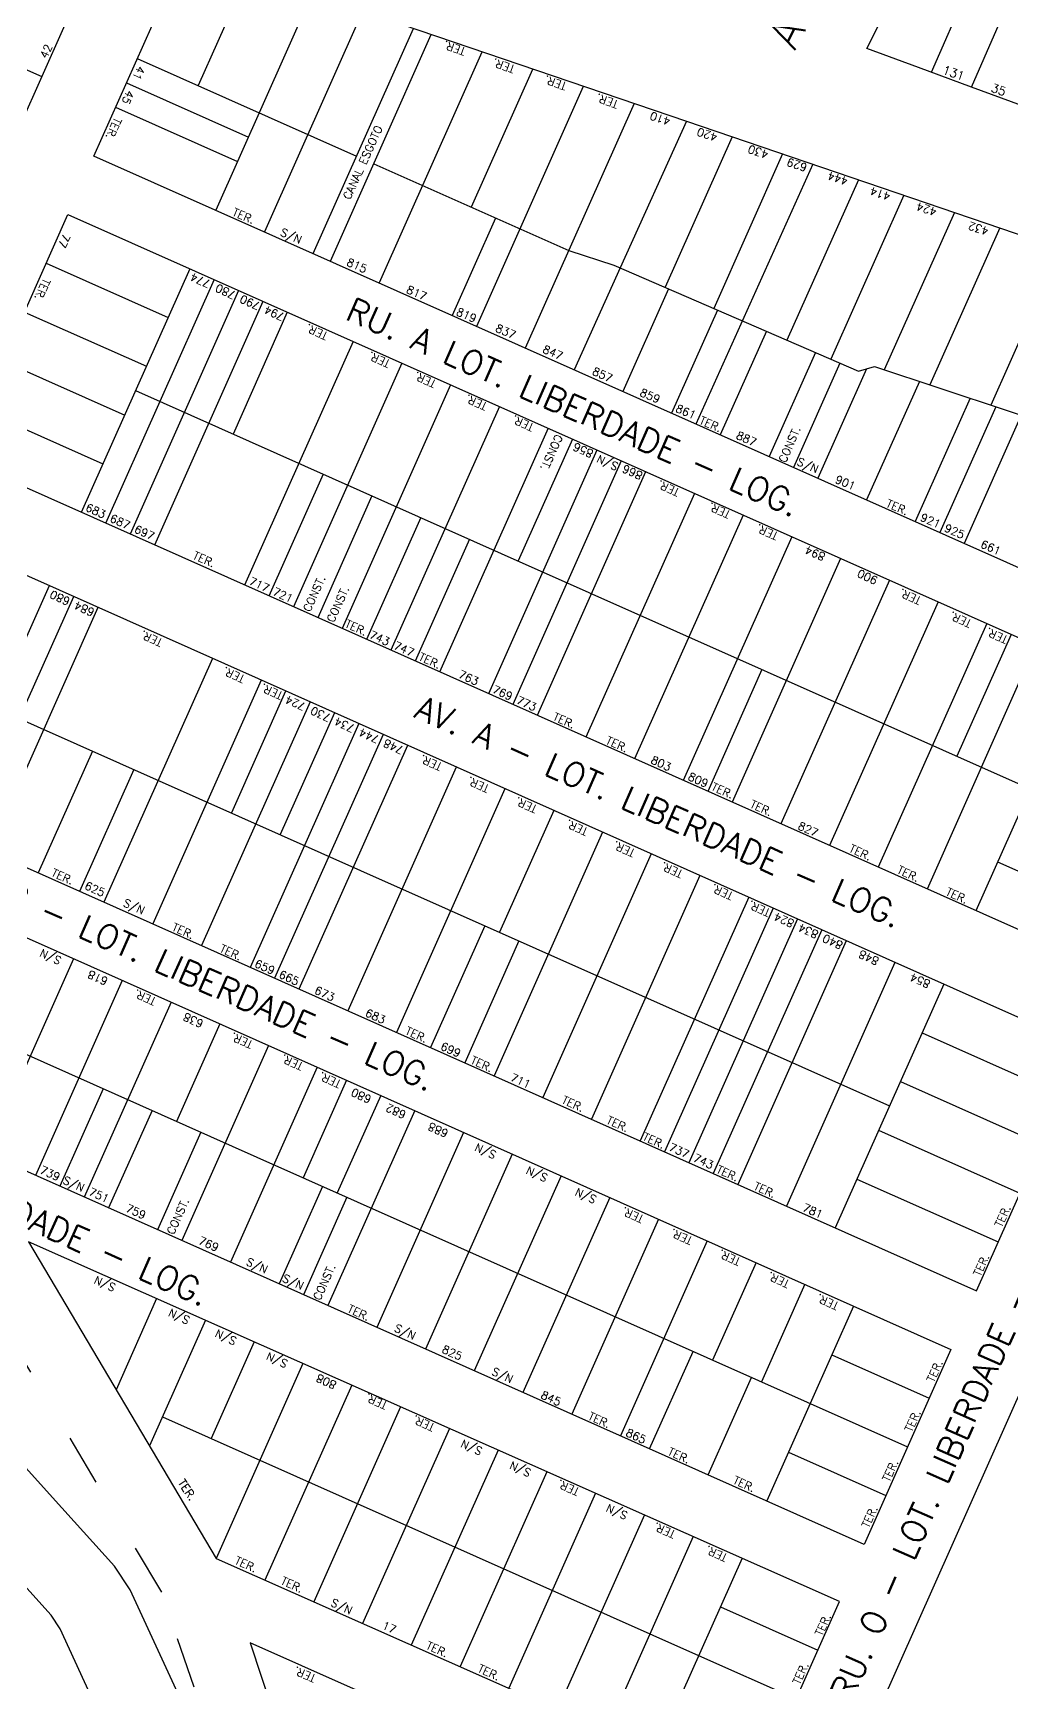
# Model space of a CAD drawing. Extents: x 714896 to 749292, y 8417558 to 8447149.
# Drawn here: x 741266.2 to 741449.7, y 8423920.4 to 8424229.7 of the extents above; entities that cross this region are included whole.
import ezdxf

# ---------------------------------------------------------------- set-up
doc = ezdxf.new("R2010")
doc.units = 0
doc.header["$MEASUREMENT"] = 0
doc.linetypes.add('ACAD_ISO03W100', pattern=[30, 12, -18])
for name, color, linetype in [('LOTE', 7, 'CONTINUOUS'), ('NUM-PORTA', 7, 'CONTINUOUS'), ('QUADRA', 6, 'CONTINUOUS'), ('REFERENCIA', 7, 'CONTINUOUS'), ('TEXTO', 7, 'CONTINUOUS'), ('TEXTODERUA', 3, 'CONTINUOUS')]:
    doc.layers.add(name, color=color, linetype=linetype)
doc.styles.add('ROMANS', font='ROMANS.SHX', dxfattribs={"height": 1.5})

msp = doc.modelspace()

# ---------------------------------------------------------------- linework, layer by layer
at = {"layer": 'LOTE', "color": 7}
for p, q in [((741306.64, 8424241.1, 517.5), (741297.15, 8424219.8, 517.5)), ((741318.51, 8424237.05, 517.5), (741300.44, 8424196.45, 517.5)), ((741328.02, 8424233.81, 517.5), (741309.57, 8424192.38, 517.5)), ((741244.98, 8424231.68, 517.5), (741267.81, 8424221.52, 517.5)), ((741350.31, 8424226.08, 517.5), (741331.05, 8424182.82, 517.5)), ((741359.81, 8424222.85, 517.5), (741348.32, 8424197.02, 517.5)), ((741283.7, 8424220.32, 517.5), (741306.54, 8424210.15, 517.5)), ((741369.32, 8424219.61, 517.5), (741349.32, 8424174.68, 517.5)), ((741281.67, 8424215.75, 517.5), (741304.51, 8424205.58, 517.5)), ((741378.87, 8424216.47, 517.5), (741358.45, 8424170.62, 517.5)), ((741388.68, 8424213.13, 517.5), (741376.24, 8424185.65, 517.5)), ((741397.2, 8424210.23, 517.5), (741384.64, 8424182.01, 517.5)), ((741406.66, 8424207, 517.5), (741393.77, 8424178.05, 517.5)), ((741412.34, 8424205.07, 517.5), (741390.42, 8424156.38, 517.5)), ((741420.86, 8424202.17, 517.5), (741407.48, 8424172.1, 517.5)), ((741429.38, 8424199.26, 517.5), (741415.7, 8424168.54, 517.5)), ((741438.85, 8424196.04, 517.5), (741425.72, 8424166.56, 517.5)), ((741352.88, 8424194.99, 517.5), (741344.75, 8424176.72, 517.5)), ((741447.37, 8424193.14, 517.5), (741434.27, 8424163.72, 517.5)), ((741458.73, 8424189.27, 517.5), (741445.67, 8424159.94, 517.5)), ((741268.67, 8424186.51, 517.5), (741291.51, 8424176.34, 517.5)), ((741295.57, 8424185.48, 517.5), (741275.24, 8424139.8, 517.5)), ((741376.24, 8424185.65, 517.5), (741367.58, 8424166.55, 517.5)), ((741300.14, 8424183.44, 517.5), (741279.8, 8424137.76, 517.5)), ((741304.71, 8424181.41, 517.5), (741284.37, 8424135.73, 517.5)), ((741385.29, 8424181.73, 517.5), (741376.72, 8424162.48, 517.5)), ((741264.6, 8424177.37, 517.5), (741287.44, 8424167.2, 517.5)), ((741309.28, 8424179.37, 517.5), (741288.94, 8424133.7, 517.5)), ((741394.46, 8424177.75, 517.5), (741385.86, 8424158.41, 517.5)), ((741313.84, 8424177.34, 517.5), (741303.68, 8424154.5, 517.5)), ((741326.18, 8424171.85, 517.5), (741305.84, 8424126.17, 517.5)), ((741403.64, 8424173.77, 517.5), (741394.99, 8424154.35, 517.5)), ((741260.53, 8424168.24, 517.5), (741283.37, 8424158.07, 517.5)), ((741412.81, 8424169.79, 517.5), (741404.13, 8424150.28, 517.5)), ((741335.31, 8424167.78, 517.5), (741314.98, 8424122.1, 517.5)), ((741417.4, 8424167.8, 517.5), (741408.69, 8424148.25, 517.5)), ((741422.4, 8424166.74, 517.5), (741413.26, 8424146.21, 517.5)), ((741285.41, 8424162.64, 517.5), (741353.92, 8424132.13, 517.5)), ((741344.45, 8424163.71, 517.5), (741324.11, 8424118.04, 517.5)), ((741432.3, 8424164.38, 517.5), (741422.4, 8424142.15, 517.5)), ((741256.47, 8424159.1, 517.5), (741279.3, 8424148.93, 517.5)), ((741353.58, 8424159.65, 517.5), (741333.25, 8424113.97, 517.5)), ((741441.83, 8424161.22, 517.5), (741431.53, 8424138.08, 517.5)), ((741446.6, 8424159.63, 517.5), (741436.1, 8424136.04, 517.5)), ((741451.37, 8424158.05, 517.5), (741440.67, 8424134.01, 517.5)), ((741362.72, 8424155.58, 517.5), (741342.38, 8424109.9, 517.5)), ((741367.29, 8424153.55, 517.5), (741357.12, 8424130.71, 517.5)), ((741371.85, 8424151.51, 517.5), (741351.52, 8424105.84, 517.5)), ((741320.58, 8424146.98, 517.5), (741310.41, 8424124.14, 517.5)), ((741376.42, 8424149.48, 517.5), (741356.09, 8424103.8, 517.5)), ((741380.99, 8424147.45, 517.5), (741360.65, 8424101.77, 517.5)), ((741390.13, 8424143.38, 517.5), (741369.79, 8424097.7, 517.5)), ((741329.71, 8424142.91, 517.5), (741319.54, 8424120.07, 517.5)), ((741338.85, 8424138.84, 517.5), (741328.68, 8424116, 517.5)), ((741399.26, 8424139.31, 517.5), (741378.92, 8424093.63, 517.5)), ((741347.98, 8424134.78, 517.5), (741337.81, 8424111.94, 517.5)), ((741408.4, 8424135.24, 517.5), (741388.06, 8424089.57, 517.5)), ((741353.92, 8424132.13, 517.5), (741453.04, 8424088, 517.5)), ((741417.53, 8424131.18, 517.5), (741397.2, 8424085.5, 517.5)), ((741269.22, 8424126.06, 517.5), (741248.89, 8424080.38, 517.5)), ((741426.67, 8424127.11, 517.5), (741406.33, 8424081.43, 517.5)), ((741278.36, 8424121.99, 517.5), (741258.02, 8424076.31, 517.5)), ((741273.79, 8424124.02, 517.5), (741263.62, 8424101.18, 517.5)), ((741435.8, 8424123.04, 517.5), (741415.47, 8424077.36, 517.5)), ((741444.94, 8424118.97, 517.5), (741424.6, 8424073.3, 517.5)), ((741449.51, 8424116.94, 517.5), (741439.34, 8424094.1, 517.5)), ((741299.83, 8424112.43, 517.5), (741279.49, 8424066.75, 517.5)), ((741454.07, 8424114.91, 517.5), (741433.74, 8424069.23, 517.5)), ((741402.8, 8424110.37, 517.5), (741392.63, 8424087.53, 517.5)), ((741463.21, 8424110.84, 517.5), (741442.87, 8424065.16, 517.5)), ((741308.96, 8424108.36, 517.5), (741288.63, 8424062.69, 517.5)), ((741313.53, 8424106.33, 517.5), (741303.36, 8424083.49, 517.5)), ((741259.06, 8424103.22, 517.5), (741327.57, 8424072.71, 517.5)), ((741318.1, 8424104.29, 517.5), (741297.76, 8424058.62, 517.5)), ((741327.23, 8424100.23, 517.5), (741306.9, 8424054.55, 517.5)), ((741322.67, 8424102.26, 517.5), (741312.5, 8424079.42, 517.5)), ((741331.8, 8424098.19, 517.5), (741311.47, 8424052.52, 517.5)), ((741277.33, 8424095.08, 517.5), (741267.16, 8424072.24, 517.5)), ((741336.37, 8424096.16, 517.5), (741316.03, 8424050.48, 517.5)), ((741285.09, 8424091.62, 517.5), (741274.92, 8424068.79, 517.5)), ((741345.51, 8424092.09, 517.5), (741325.17, 8424046.42, 517.5)), ((741354.64, 8424088.03, 517.5), (741334.3, 8424042.35, 517.5)), ((741363.78, 8424083.96, 517.5), (741353.61, 8424061.12, 517.5)), ((741372.91, 8424079.89, 517.5), (741352.58, 8424034.21, 517.5)), ((741382.05, 8424075.82, 517.5), (741361.71, 8424030.15, 517.5)), ((741327.57, 8424072.71, 517.5), (741426.69, 8424028.58, 517.5)), ((741446.94, 8424074.3, 517.5), (741473.43, 8424062.5, 517.5)), ((741391.18, 8424071.76, 517.5), (741370.85, 8424026.08, 517.5)), ((741400.32, 8424067.69, 517.5), (741379.98, 8424022.01, 517.5)), ((741404.89, 8424065.65, 517.5), (741384.55, 8424019.98, 517.5)), ((741409.45, 8424063.62, 517.5), (741389.12, 8424017.94, 517.5)), ((741350.87, 8424062.34, 517.5), (741340.7, 8424039.5, 517.5)), ((741414.02, 8424061.59, 517.5), (741393.68, 8424015.91, 517.5)), ((741357.26, 8424059.49, 517.5), (741347.09, 8424036.65, 517.5)), ((741418.59, 8424059.55, 517.5), (741398.25, 8424013.88, 517.5)), ((741273.78, 8424056.16, 517.5), (741257.51, 8424019.62, 517.5)), ((741427.72, 8424055.49, 517.5), (741407.39, 8424009.81, 517.5)), ((741282.92, 8424052.09, 517.5), (741266.65, 8424015.55, 517.5)), ((741436.86, 8424051.42, 517.5), (741416.52, 8424005.74, 517.5)), ((741292.05, 8424048.02, 517.5), (741275.78, 8424011.48, 517.5)), ((741257.49, 8424041.52, 517.5), (741308.13, 8424018.97, 517.5)), ((741301.19, 8424043.96, 517.5), (741293.05, 8424025.69, 517.5)), ((741432.79, 8424042.28, 517.5), (741459.29, 8424030.49, 517.5)), ((741310.32, 8424039.89, 517.5), (741294.05, 8424003.35, 517.5)), ((741319.46, 8424035.82, 517.5), (741303.19, 8423999.28, 517.5)), ((741324.94, 8424033.38, 517.5), (741316.81, 8424015.11, 517.5)), ((741428.73, 8424033.15, 517.5), (741455.22, 8424021.35, 517.5)), ((741279.35, 8424031.79, 517.5), (741271.22, 8424013.52, 517.5)), ((741331.34, 8424030.53, 517.5), (741323.2, 8424012.26, 517.5)), ((741288.49, 8424027.72, 517.5), (741280.35, 8424009.45, 517.5)), ((741337.73, 8424027.69, 517.5), (741321.46, 8423991.15, 517.5)), ((741297.62, 8424023.65, 517.5), (741289.49, 8424005.38, 517.5)), ((741346.87, 8424023.62, 517.5), (741330.6, 8423987.08, 517.5)), ((741424.66, 8424024.01, 517.5), (741451.15, 8424012.22, 517.5)), ((741308.13, 8424018.97, 517.5), (741430.09, 8423964.68, 517.5)), ((741356, 8424019.55, 517.5), (741339.73, 8423983.01, 517.5)), ((741320.46, 8424013.48, 517.5), (741312.33, 8423995.21, 517.5)), ((741365.14, 8424015.49, 517.5), (741348.87, 8423978.94, 517.5)), ((741420.59, 8424014.88, 517.5), (741447.08, 8424003.08, 517.5)), ((741325.03, 8424011.45, 517.5), (741316.89, 8423993.18, 517.5)), ((741374.27, 8424011.42, 517.5), (741358, 8423974.88, 517.5)), ((741383.41, 8424007.35, 517.5), (741367.14, 8423970.81, 517.5)), ((741392.54, 8424003.28, 517.5), (741376.27, 8423966.74, 517.5)), ((741401.68, 8423999.22, 517.5), (741393.54, 8423980.94, 517.5)), ((741410.81, 8423995.15, 517.5), (741402.68, 8423976.88, 517.5)), ((741289.36, 8423992.46), (741281.76, 8423975.39)), ((741419.95, 8423991.08, 517.5), (741403.68, 8423954.54, 517.5)), ((741298.5, 8423988.41), (741288.01, 8423964.85)), ((741307.64, 8423984.36), (741299.58, 8423966.25)), ((741316.78, 8423980.3), (741300.51, 8423943.76)), ((741415.88, 8423981.95, 517.5), (741434.15, 8423973.81, 517.5)), ((741325.92, 8423976.25), (741309.65, 8423939.71)), ((741290.44, 8423970.32), (741390.93, 8423925.57)), ((741335.07, 8423972.19), (741318.8, 8423935.65)), ((741344.21, 8423968.14), (741327.94, 8423931.6)), ((741353.35, 8423964.09), (741337.08, 8423927.54)), ((741407.75, 8423963.67, 517.5), (741426.02, 8423955.54, 517.5)), ((741362.49, 8423960.03), (741346.22, 8423923.49)), ((741371.63, 8423955.98), (741355.36, 8423919.44)), ((741380.77, 8423951.93), (741364.5, 8423915.38)), ((741389.92, 8423947.87), (741373.65, 8423911.33)), ((741399.06, 8423943.82), (741382.79, 8423907.28)), ((741395, 8423934.71), (741413.27, 8423926.58)), ((741390.93, 8423925.57), (741409.2, 8423917.44))]:
    msp.add_line(p, q, dxfattribs=at)
for points, elevation in [([(741434.57, 8424222.31), (741441.25, 8424237.65)], 522.42), ([(741442.07, 8424219.53), (741449.18, 8424235.87)], 522.42), ([(741318.71, 8424188.31), (741337.49, 8424230.5)], 517.5), ([(741321.91, 8424186.89), (741340.82, 8424229.38)], 517.5), ([(741285.73, 8424224.88), (741326.84, 8424206.58)], 517.5), ([(741330.04, 8424205.16), (741366.59, 8424188.89), (741375.01, 8424186.18), (741420.86, 8424166.3), (741423.89, 8424167.17), (741486.04, 8424146.55), (741505, 8424136.9)], 517.5), ([(741381.75, 8423964.3), (741389.89, 8423982.57)], 517.5), ([(741392.72, 8423959.42), (741400.85, 8423977.69)], 517.5)]:
    msp.add_lwpolyline(points, dxfattribs=dict(at, elevation=elevation))
at = {"layer": 'LOTE', "color": 7, "linetype": 'ACAD_ISO03W100', "ltscale": 0.8, "elevation": 517.5}
msp.add_lwpolyline([(741491.8, 8423561.39), (741470.72, 8423585.84), (741430.16, 8423632.98), (741347.93, 8423683.63), (741322.26, 8423720.63), (741311.9, 8423874.22), (741290.32, 8423937.43), (741246.1, 8424011.65), (740989.61, 8424125.38), (740981.61, 8424127.92), (740978.56, 8424128.39), (740972.92, 8424128.62), (740965.95, 8424127.74), (740961.52, 8424126.47), (740841.76, 8424084.07), (740745.02, 8424049.82), (740628.04, 8424128.08), (740566.54, 8424169.23)], dxfattribs=at)
at = {"layer": 'QUADRA', "color": 6, "elevation": 517.5}
for points in [[(741263.75, 8424212.38), (741053.63, 8424305.93), (741069.75, 8424342.13), (741072.94, 8424338.31), (741073.98, 8424340.65), (741280.02, 8424248.92), (741263.75, 8424212.38)], [(741277.6, 8424206.61), (741294.76, 8424245.15), (741388.68, 8424213.13), (741512.01, 8424171.12), (741513.62, 8424169.82), (741513.92, 8424167.45), (741505, 8424136.9), (741494.19, 8424110.18), (741277.6, 8424206.61)], [(741252.4, 8424149.97), (741272.73, 8424195.64), (741489.7, 8424099.04), (741469.37, 8424053.37), (741252.4, 8424149.97)], [(741443.02, 8423993.95), (741463.35, 8424039.62), (741246.39, 8424136.22), (741226.05, 8424090.55), (741443.02, 8423993.95)], [(741204.98, 8424043), (741221.25, 8424079.55), (741438.22, 8423982.95), (741421.95, 8423946.4), (741204.98, 8424043)]]:
    msp.add_lwpolyline(points, close=True, dxfattribs=at)
at = {"layer": 'QUADRA', "color": 6, "elevation": 522.42}
msp.add_lwpolyline([(741451.45, 8424216.06), (741442.07, 8424219.53), (741432.11, 8424223.22), (741422.46, 8424226.79), (741428.82, 8424239.46)], dxfattribs=at)
at = {"layer": 'QUADRA', "color": 6}
for points in [[(741401.07, 8423899.17), (741417.34, 8423935.71), (741265.31, 8424003.13), (741300.51, 8423943.76), (741401.07, 8423899.17)], [(741515.27, 8423848.35), (741414.78, 8423893.09), (741452.2, 8423977.13), (741552.69, 8423932.39), (741515.27, 8423848.35)], [(741396.26, 8423888.17), (741306.87, 8423927.97), (741323.81, 8423876.65), (741379.99, 8423851.63), (741396.26, 8423888.17)]]:
    msp.add_lwpolyline(points, close=True, dxfattribs=at)
at = {"layer": 'REFERENCIA', "color": 120, "elevation": 517.5}
for points in [[(741296.42, 8423911.73), (741292.25, 8423920.82), (741284.4, 8423937.9), (741281.47, 8423942.34), (741269.85, 8423955.19), (741259.17, 8423967)], [(741278.62, 8423914.55), (741271.25, 8423930.59), (741269.58, 8423933.13), (741258.73, 8423945.13)]]:
    msp.add_lwpolyline(points, dxfattribs=at)

# ---------------------------------------------------------------- texts
at = {"layer": 'NUM-PORTA', "style": 'ROMANS'}
for s, rotation, p in [('42', 65.9249, (741268.81, 8424224.77, 517.5)), ('41', 245.643, (741285.86, 8424223.65, 517.5)), ('45', 245.643, (741283.83, 8424219.08, 517.5)), ('S/N', 336.4973, (741312.38, 8424191.77, 517.5)), ('77', 245.643, (741271.89, 8424192.18, 517.5)), ('815', 336.4973, (741324.82, 8424186.17, 517.5)), ('774', 155.643, (741299.61, 8424183.19, 517.5)), ('780', 155.643, (741304.33, 8424181.09, 517.5)), ('817', 336.4973, (741336.01, 8424181.03, 517.5)), ('790', 155.643, (741308.9, 8424179.06, 517.5)), ('794', 155.643, (741313.46, 8424177.03, 517.5)), ('819', 336.4973, (741345.36, 8424176.87, 517.5)), ('837', 336.4973, (741352.7, 8424173.8, 517.5)), ('847', 336.4973, (741361.55, 8424169.86, 517.5)), ('857', 336.4973, (741370.85, 8424165.71, 517.5)), ('859', 336.4973, (741379.76, 8424161.75, 517.5)), ('861', 336.4973, (741386.46, 8424158.76, 517.5)), ('856', 155.643, (741371.36, 8424151.35, 517.5)), ('887', 336.4973, (741397.82, 8424153.71, 517.5)), ('S/N', 155.643, (741376.04, 8424148.98, 517.5)), ('S/N', 336.4973, (741409.21, 8424148.77, 517.5)), ('866', 155.643, (741380.59, 8424147.24, 517.5)), ('901', 336.4973, (741416.37, 8424145.45, 517.5)), ('683', 335.643, (741275.87, 8424140.21, 517.5)), ('687', 335.643, (741280.44, 8424138.17, 517.5)), ('697', 335.643, (741285.01, 8424136.14, 517.5)), ('921', 336.4973, (741432.31, 8424138.35, 517.5)), ('925', 336.4973, (741436.82, 8424136.35, 517.5)), ('661', 336.4973, (741443.61, 8424133.32, 517.5)), ('894', 155.643, (741414.83, 8424132.02, 517.5)), ('900', 155.643, (741424.62, 8424127.6, 517.5)), ('680', 155.643, (741273.3, 8424123.67, 517.5)), ('717', 335.643, (741306.52, 8424126.41, 517.5)), ('721', 335.643, (741310.94, 8424124.44, 517.5)), ('684', 155.643, (741277.87, 8424121.63, 517.5)), ('743', 335.643, (741329.09, 8424116.36, 517.5)), ('747', 335.643, (741333.65, 8424114.33, 517.5)), ('763', 335.643, (741345.76, 8424108.93, 517.5)), ('769', 335.643, (741352.12, 8424106.11, 517.5)), ('724', 155.643, (741317.43, 8424103.97, 517.5)), ('730', 155.643, (741322.16, 8424101.87, 517.5)), ('773', 335.643, (741356.61, 8424104.1, 517.5)), ('734', 155.643, (741326.63, 8424099.88, 517.5)), ('744', 155.643, (741331.23, 8424097.83, 517.5)), ('748', 155.643, (741335.8, 8424095.79, 517.5)), ('803', 335.643, (741381.82, 8424092.88, 517.5)), ('809', 335.643, (741388.79, 8424089.78, 517.5)), ('827', 335.643, (741409.39, 8424080.54, 517.5)), ('625', 335.643, (741275.72, 8424069.33, 517.5)), ('S/N', 335.643, (741282.95, 8424066.11, 517.5)), ('824', 155.643, (741408.98, 8424063.3, 517.5)), ('834', 155.643, (741413.54, 8424061.26, 517.5)), ('840', 155.643, (741418.11, 8424059.23, 517.5)), ('S/N', 155.643, (741271.67, 8424056.35, 517.5)), ('848', 155.643, (741424.87, 8424056.25, 517.5)), ('618', 155.643, (741280.39, 8424052.47, 517.5)), ('659', 335.643, (741307.57, 8424054.72, 517.5)), ('665', 335.643, (741312.11, 8424052.7, 517.5)), ('673', 335.643, (741318.78, 8424049.73, 517.5)), ('854', 155.643, (741434.51, 8424051.95, 517.5)), ('638', 155.643, (741298.29, 8424044.5, 517.5)), ('683', 335.643, (741328.31, 8424045.49, 517.5)), ('699', 335.643, (741342.4, 8424039.22, 517.5)), ('711', 335.643, (741355.48, 8424033.39, 517.5)), ('680', 155.643, (741329.77, 8424030.36, 517.5)), ('682', 155.643, (741336.26, 8424027.46, 517.5)), ('688', 155.643, (741344.17, 8424023.94, 517.5)), ('S/N', 155.643, (741353.17, 8424019.94, 517.5)), ('737', 335.643, (741385.2, 8424020.32, 517.5)), ('739', 335.643, (741267.32, 8424016.04, 517.5)), ('S/N', 155.643, (741362.83, 8424015.64, 517.5)), ('743', 335.643, (741389.77, 8424018.29, 517.5)), ('S/N', 335.643, (741271.65, 8424014.12, 517.5)), ('751', 335.643, (741276.49, 8424011.96, 517.5)), ('S/N', 155.643, (741371.96, 8424011.57, 517.5)), ('759', 335.643, (741283.4, 8424008.88, 517.5)), ('781', 335.643, (741410.25, 8424009, 517.5)), ('769', 335.643, (741297.05, 8424002.81, 517.5)), ('S/N', 335.643, (741305.97, 8423998.84, 517.5)), ('S/N', 155.643, (741281.85, 8423995.1)), ('S/N', 335.643, (741312.76, 8423995.75, 517.5)), ('S/N', 155.643, (741295.75, 8423988.94)), ('S/N', 155.643, (741304.5, 8423985.06)), ('S/N', 335.643, (741333.75, 8423986.41, 517.5)), ('825', 335.643, (741342.67, 8423982.44, 517.5)), ('S/N', 155.643, (741314.11, 8423980.8)), ('S/N', 335.643, (741352, 8423978.28, 517.5)), ('808', 155.643, (741323.21, 8423976.81)), ('845', 335.643, (741361.2, 8423973.87, 517.5)), ('865', 335.643, (741377.14, 8423966.8, 517.5)), ('S/N', 155.643, (741350.57, 8423964.41)), ('S/N', 155.643, (741359.71, 8423960.35)), ('S/N', 155.643, (741377.79, 8423952.34)), ('S/N', 335.643, (741321.84, 8423934.94)), ('17', 335.643, (741331.45, 8423930.67))]:
    msp.add_text(s, height=1.5, rotation=rotation, dxfattribs=at).set_placement(p)
at = {"layer": 'NUM-PORTA', "color": 7, "style": 'ROMANS'}
for s, height, rotation, p in [('131', 1.61, 340.955, (741436.49, 8424222.1)), ('35', 1.61, 340.955, (741445.58, 8424218.73)), ('410', 1.5, 161.5434, (741385.79, 8424213.72, 517.5)), ('420', 1.5, 161.5434, (741394.59, 8424210.72, 517.5)), ('430', 1.5, 161.5401, (741404.15, 8424207.49, 517.5)), ('629', 1.5, 161.5412, (741411.42, 8424205.07, 517.5)), ('444', 1.5, 161.5434, (741419.07, 8424202.51, 517.5)), ('414', 1.5, 161.5378, (741427.02, 8424199.65, 517.5)), ('424', 1.5, 161.5411, (741435.7, 8424196.76, 517.5)), ('432', 1.5, 161.8328, (741445.43, 8424193.13, 517.5))]:
    msp.add_text(s, height=height, rotation=rotation, dxfattribs=at).set_placement(p)
at = {"layer": 'TEXTO', "style": 'ROMANS'}
for s, rotation, p in [('TER.', 160.4252, (741347.41, 8424226.85, 517.5)), ('TER.', 160.4252, (741356.63, 8424223.52, 517.5)), ('TER.', 160.4252, (741366.33, 8424220.32, 517.5)), ('TER.', 160.4252, (741376.03, 8424216.93, 517.5)), ('TER.', 245.643, (741281.49, 8424214.01, 517.5)), ('CANAL ESGOTO', 65.5866, (741325.59, 8424198.3, 517.5)), ('TER.', 336.4973, (741303.39, 8424195.54, 517.5)), ('TER.', 245.643, (741268.15, 8424183.84, 517.5)), ('TER.', 155.643, (741321.59, 8424173.46, 517.5)), ('TER.', 155.643, (741333.29, 8424168.25, 517.5)), ('TER.', 155.643, (741341.88, 8424164.48, 517.5)), ('TER.', 155.643, (741351.47, 8424160.24, 517.5)), ('TER.', 155.643, (741360.23, 8424156.35, 517.5)), ('TER.', 336.4973, (741390.92, 8424156.52, 517.5)), ('CONST.', 245.643, (741364.15, 8424154.58, 517.5)), ('CONST.', 66.4973, (741407.24, 8424148.99, 517.5)), ('TER.', 155.643, (741387.51, 8424144.16, 517.5)), ('TER.', 155.643, (741397.04, 8424139.99, 517.5)), ('TER.', 336.4973, (741425.93, 8424140.94, 517.5)), ('TER.', 155.643, (741405.98, 8424135.94, 517.5)), ('TER.', 335.643, (741296.01, 8424131.23, 517.5)), ('CONST.', 65.643, (741318.1, 8424121.04, 517.5)), ('CONST.', 65.643, (741322.54, 8424119.06, 517.5)), ('TER.', 155.643, (741432.81, 8424123.84, 517.5)), ('TER.', 335.643, (741324.5, 8424118.41, 517.5)), ('TER.', 155.643, (741442.24, 8424119.55, 517.5)), ('TER.', 155.643, (741290.63, 8424115.99, 517.5)), ('TER.', 155.643, (741449.05, 8424116.51, 517.5)), ('TER.', 335.643, (741338.32, 8424112.23, 517.5)), ('TER.', 155.643, (741306.04, 8424109.18, 517.5)), ('TER.', 155.643, (741313.16, 8424106.05, 517.5)), ('TER.', 335.643, (741363.48, 8424101, 517.5)), ('TER.', 335.643, (741373.41, 8424096.55, 517.5)), ('TER.', 155.643, (741342.99, 8424092.7, 517.5)), ('TER.', 155.643, (741351.86, 8424088.6, 517.5)), ('TER.', 335.643, (741393.18, 8424087.88, 517.5)), ('TER.', 155.643, (741360.82, 8424084.77, 517.5)), ('TER.', 335.643, (741400.42, 8424084.61, 517.5)), ('TER.', 155.643, (741370.35, 8424080.57, 517.5)), ('TER.', 155.643, (741379.18, 8424076.53, 517.5)), ('TER.', 335.643, (741419.01, 8424076.27, 517.5)), ('TER.', 335.643, (741269.5, 8424071.76, 517.5)), ('TER.', 155.643, (741388.14, 8424072.61, 517.5)), ('TER.', 335.643, (741427.99, 8424072.27, 517.5)), ('TER.', 155.643, (741397.57, 8424068.5, 517.5)), ('TER.', 335.643, (741437.11, 8424068.19, 517.5)), ('TER.', 155.643, (741404.52, 8424065.38, 517.5)), ('TER.', 335.643, (741292.08, 8424061.56, 517.5)), ('TER.', 335.643, (741301.03, 8424057.55, 517.5)), ('TER.', 155.643, (741289.4, 8424048.74, 517.5)), ('TER.', 155.643, (741307.53, 8424040.65, 517.5)), ('TER.', 335.643, (741335.81, 8424042.12, 517.5)), ('TER.', 155.643, (741316.97, 8424036.54, 517.5)), ('TER.', 335.643, (741348.05, 8424036.63, 517.5)), ('TER.', 155.643, (741324.07, 8424033.26, 517.5)), ('TER.', 335.643, (741365.15, 8424029.16, 517.5)), ('TER.', 335.643, (741373.53, 8424025.38, 517.5)), ('TER.', 335.643, (741380.31, 8424022.28, 517.5)), ('TER.', 335.643, (741394.13, 8424016.14, 517.5)), ('TER.', 335.643, (741401.1, 8424013.03, 517.5)), ('CONST.', 65.643, (741292.55, 8424004.32, 517.5)), ('TER.', 155.643, (741380.8, 8424007.94, 517.5)), ('TER.', 65.643, (741447.73, 8424005.68, 517.5)), ('TER.', 155.643, (741389.93, 8424003.87, 517.5)), ('TER.', 155.643, (741398.96, 8423999.97, 517.5)), ('CONST.', 65.643, (741319.99, 8423992.01, 1035.01)), ('TER.', 65.643, (741443.72, 8423996.49, 517.5)), ('TER.', 155.643, (741408.13, 8423995.79, 517.5)), ('TER.', 155.643, (741417.33, 8423991.66, 517.5)), ('TER.', 335.643, (741324.99, 8423990.01, 517.5)), ('TER.', 65.643, (741435, 8423976.65, 517.5)), ('TER.', 155.643, (741332.75, 8423973.01)), ('TER.', 155.643, (741341.62, 8423968.92)), ('TER.', 335.643, (741370.09, 8423969.91, 517.5)), ('TER.', 65.643, (741430.87, 8423967.31, 517.5)), ('TER.', 335.643, (741385.03, 8423963.25, 517.5)), ('TER.', 65.643, (741426.66, 8423957.98, 517.5)), ('TER.', 303.8524, (741293.27, 8423957.97)), ('TER.', 155.643, (741368.73, 8423956.83)), ('TER.', 335.643, (741397.22, 8423957.91, 517.5)), ('TER.', 65.643, (741422.78, 8423949.33, 517.5)), ('TER.', 155.643, (741386.77, 8423948.83)), ('TER.', 155.643, (741396.48, 8423944.47)), ('TER.', 335.643, (741303.85, 8423942.86)), ('TER.', 335.643, (741312.49, 8423939.06)), ('TER.', 66.01, (741414.07, 8423929.08)), ('TER.', 335.643, (741339.69, 8423926.94)), ('TER.', 335.643, (741349.4, 8423922.59)), ('TER.', 156.6682, (741319.37, 8423921.88)), ('TER.', 66.01, (741409.87, 8423919.99))]:
    msp.add_text(s, height=1.5, rotation=rotation, dxfattribs=at).set_placement(p)
at = {"layer": 'TEXTODERUA', "style": 'ROMANS'}
for s, height, rotation, p in [('AV. GENESIO PINTO PAUDARCO - LOG. 2145.2', 6, 63.0242, (741408.96, 8424226.26)), ('AV. A - LOT. LIBERDADE - LOG.', 4.5, 336.301, (741337.36, 8424101.53)), ('RU. B - LOT. LIBERDADE - LOG.', 4.5, 336.1098, (741248.21, 8424072)), ('RU. C - LOT. LIBERDADE - LOG.', 4.5, 336.0176, (741205.91, 8424031.85)), ('RU. O - LOT. LIBERDADE - LOG.', 4.5, 66.1953, (741419.57, 8423916.75))]:
    msp.add_text(s, height=height, rotation=rotation, dxfattribs=at).set_placement(p)
at = {"layer": 'TEXTODERUA', "insert": (741326.29, 8424180.24, 517.65), "char_height": 4.5, "attachment_point": 1, "rotation": 336.1127, "style": 'ROMANS'}
msp.add_mtext('RU. A LOT. LIBERDADE - LOG. ', dxfattribs=at)

doc.saveas('drawing.dxf')
